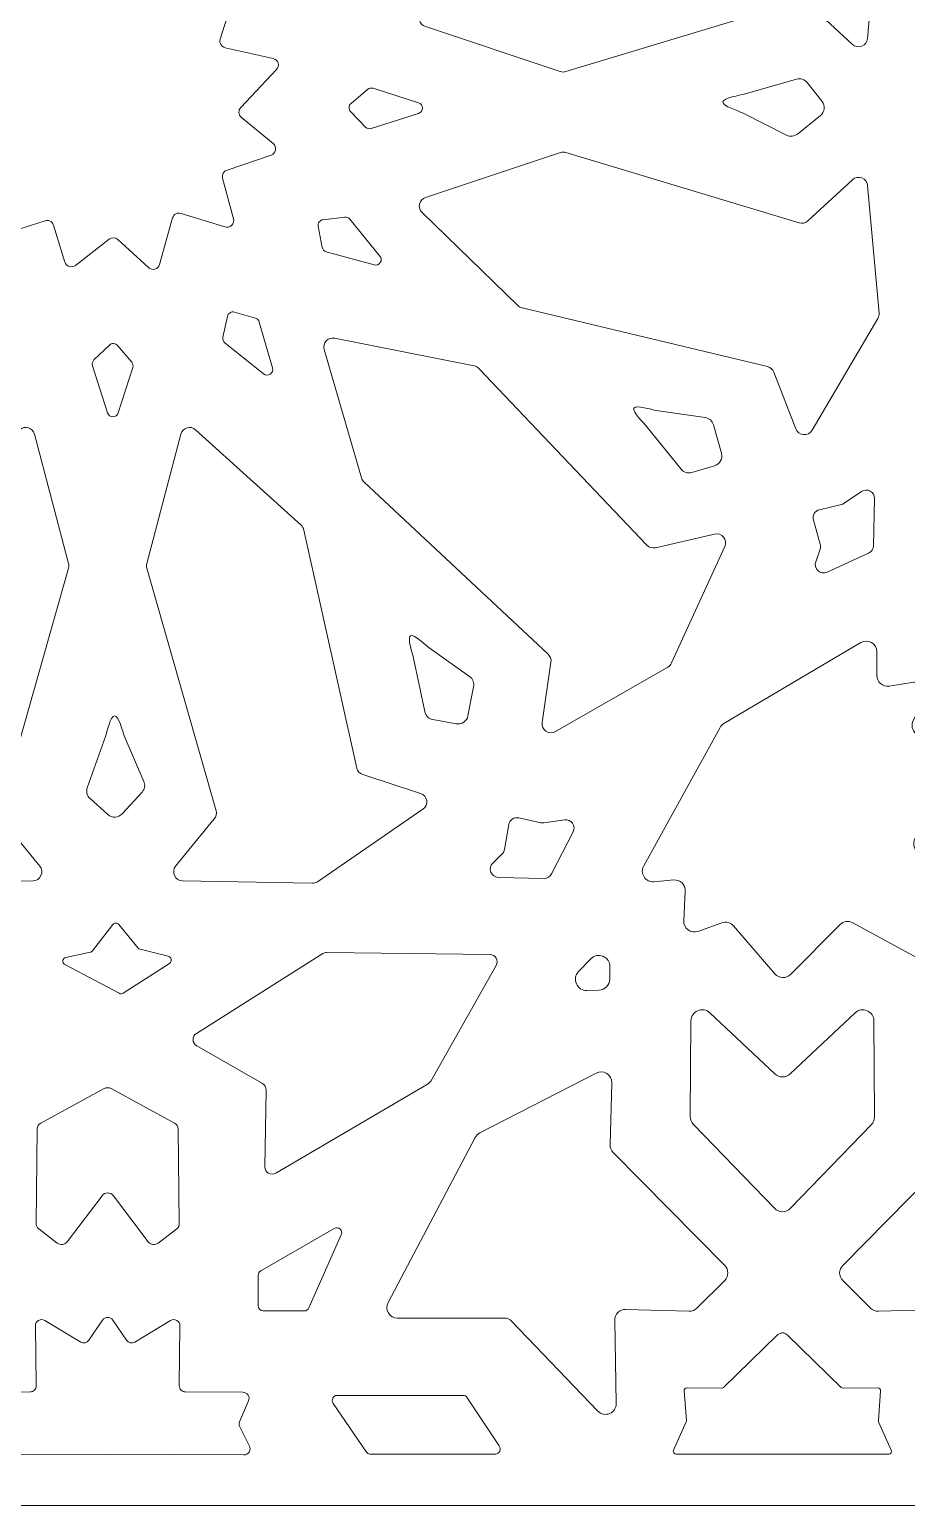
# Model space of a CAD drawing. Header units: millimetres. Extents: x -250 to 250, y -250 to 250.
# Drawn here: x -14 to 142.7, y -250 to 13.7 of the extents above; entities that cross this region are included whole.
import ezdxf

# ---------------------------------------------------------------- set-up
doc = ezdxf.new("R2010")
doc.units = ezdxf.units.MM
doc.header["$MEASUREMENT"] = 0
doc.layers.add('layer 1', color=7, linetype='Continuous')

msp = doc.modelspace()

# ---------------------------------------------------------------- linework, layer by layer
at = {"layer": 'layer 1', "color": 250, "lineweight": 9}
for points, knots in [([(-250, 250), (-250, 250), (250, 250), (250, 250), (250, 250), (250, -250), (250, -250), (250, -250), (-250, -250), (-250, -250), (-250, -250), (-250, 250), (-250, 250)], [0, 0, 0, 0, 0.25, 0.25, 0.25, 0.5, 0.5, 0.5, 0.75, 0.75, 0.75, 1, 1, 1, 1]), ([(135.7294, 12.0764), (135.7294, 12.0764), (137.7745, 34.8599), (137.7745, 34.8599), (137.8057, 35.2074), (137.7366, 35.5143), (137.5597, 35.815), (137.5597, 35.815), (125.8023, 55.7966), (125.8023, 55.7966), (125.4839, 56.3377), (124.9212, 56.6304), (124.2953, 56.5805), (123.6694, 56.5307), (123.1602, 56.1525), (122.9314, 55.5678), (122.9314, 55.5678), (118.9574, 45.4069), (118.9574, 45.4069), (118.7605, 44.9033), (118.3646, 44.5588), (117.8388, 44.433), (117.8388, 44.433), (73.9953, 33.9478), (73.9953, 33.9478), (73.7029, 33.8779), (73.4685, 33.7491), (73.2527, 33.5398), (73.2527, 33.5398), (56.1132, 16.9092), (56.1132, 16.9092), (55.7004, 16.5087), (55.5393, 15.9652), (55.6671, 15.4045), (55.7948, 14.8437), (56.1755, 14.4238), (56.721, 14.2416), (56.721, 14.2416), (80.8358, 6.189), (80.8358, 6.189), (81.1634, 6.0796), (81.4747, 6.075), (81.8053, 6.1748), (81.8053, 6.1748), (123.5242, 18.7583), (123.5242, 18.7583), (124.0822, 18.9266), (124.6438, 18.7974), (125.0722, 18.4022), (125.0722, 18.4022), (133.0491, 11.0428), (133.0491, 11.0428), (133.5084, 10.619), (134.1277, 10.5009), (134.7108, 10.7258), (135.2939, 10.9506), (135.6735, 11.4539), (135.7294, 12.0764)], [0, 0, 0, 0, 0.05263158, 0.05263158, 0.05263158, 0.10526316, 0.10526316, 0.10526316, 0.15789474, 0.15789474, 0.15789474, 0.21052632, 0.21052632, 0.21052632, 0.26315789, 0.26315789, 0.26315789, 0.31578947, 0.31578947, 0.31578947, 0.36842105, 0.36842105, 0.36842105, 0.42105263, 0.42105263, 0.42105263, 0.47368421, 0.47368421, 0.47368421, 0.52631579, 0.52631579, 0.52631579, 0.57894737, 0.57894737, 0.57894737, 0.63157895, 0.63157895, 0.63157895, 0.68421053, 0.68421053, 0.68421053, 0.73684211, 0.73684211, 0.73684211, 0.78947368, 0.78947368, 0.78947368, 0.84210526, 0.84210526, 0.84210526, 0.89473684, 0.89473684, 0.89473684, 0.94736842, 0.94736842, 0.94736842, 1, 1, 1, 1]), ([(-19.396, -23.0248), (-19.396, -23.0248), (-11.2383, -20.4637), (-11.2383, -20.4637), (-10.922, -20.3644), (-10.6143, -20.392), (-10.3207, -20.546), (-10.0271, -20.7), (-9.8295, -20.9374), (-9.7314, -21.2541), (-9.7314, -21.2541), (-7.6905, -27.8408), (-7.6905, -27.8408), (-7.5703, -28.2288), (-7.2922, -28.5083), (-6.9048, -28.6306), (-6.5175, -28.7529), (-6.1293, -28.6836), (-5.8081, -28.435), (-5.8081, -28.435), (0.2251, -23.7641), (0.2251, -23.7641), (0.691, -23.4034), (1.3355, -23.4296), (1.7705, -23.8271), (1.7705, -23.8271), (7.2554, -28.8392), (7.2554, -28.8392), (7.5723, -29.1288), (7.9837, -29.2254), (8.3964, -29.1071), (8.8092, -28.9888), (9.1069, -28.6889), (9.2223, -28.2754), (9.2223, -28.2754), (11.5403, -19.9694), (11.5403, -19.9694), (11.6308, -19.6451), (11.8265, -19.399), (12.1221, -19.2378), (12.4177, -19.0766), (12.7306, -19.0454), (13.0522, -19.1449), (13.0522, -19.1449), (20.9114, -21.5775), (20.9114, -21.5775), (21.34, -21.7102), (21.7749, -21.6072), (22.0985, -21.2964), (22.422, -20.9856), (22.5425, -20.5553), (22.4272, -20.1217), (22.4272, -20.1217), (20.4956, -12.8552), (20.4956, -12.8552), (20.3328, -12.2426), (20.6718, -11.6113), (21.2724, -11.4087), (21.2724, -11.4087), (29.1414, -8.7541), (29.1414, -8.7541), (29.5656, -8.611), (29.8574, -8.2741), (29.9386, -7.8339), (30.0197, -7.3936), (29.8673, -6.9749), (29.522, -6.6899), (29.522, -6.6899), (23.8419, -2.0016), (23.8419, -2.0016), (23.5761, -1.7822), (23.4293, -1.4942), (23.4078, -1.1502), (23.3863, -0.8062), (23.4962, -0.5021), (23.7326, -0.2514), (23.7326, -0.2514), (30.1339, 6.5377), (30.1339, 6.5377), (30.4384, 6.8607), (30.5384, 7.29), (30.4081, 7.7143), (30.2777, 8.1386), (29.9539, 8.4377), (29.5206, 8.534), (29.5206, 8.534), (20.9539, 10.4377), (20.9539, 10.4377), (20.6136, 10.5133), (20.3493, 10.7071), (20.1748, 11.0089), (20.0002, 11.3107), (19.9642, 11.6365), (20.0684, 11.9692), (20.0684, 11.9692), (22.4386, 19.5356), (22.4386, 19.5356), (22.5751, 19.9713), (22.4671, 20.4153), (22.1459, 20.7397), (21.8246, 21.0641), (21.3816, 21.1764), (20.9446, 21.0441), (20.9446, 21.0441), (14.2052, 19.0046), (14.2052, 19.0046), (13.5746, 18.8138), (12.9048, 19.1696), (12.71, 19.799), (12.71, 19.799), (10.1735, 27.9939), (10.1735, 27.9939), (10.0493, 28.3952), (9.7546, 28.682), (9.35, 28.7953), (8.9455, 28.9086), (8.5447, 28.8166), (8.2301, 28.5381), (8.2301, 28.5381), (2.3927, 23.3705), (2.3927, 23.3705), (1.9192, 22.9513), (1.2054, 22.9701), (0.7545, 23.4136), (0.7545, 23.4136), (-5.1543, 29.2255), (-5.1543, 29.2255), (-5.4574, 29.5236), (-5.8594, 29.6359), (-6.2732, 29.538), (-6.6869, 29.4401), (-6.9959, 29.1595), (-7.1332, 28.7571), (-7.1332, 28.7571), (-9.9962, 20.3655), (-9.9962, 20.3655), (-10.1984, 19.7728), (-10.8167, 19.4363), (-11.4242, 19.5882), (-11.4242, 19.5882), (-19.0649, 21.4984), (-19.0649, 21.4984), (-19.4791, 21.602), (-19.8844, 21.4933), (-20.1913, 21.1964), (-20.4982, 20.8996), (-20.6201, 20.498), (-20.5303, 20.0806), (-20.5303, 20.0806), (-18.9127, 12.5631), (-18.9127, 12.5631), (-18.7836, 11.9631), (-19.1214, 11.3686), (-19.7029, 11.1724), (-19.7029, 11.1724), (-27.8832, 8.4129), (-27.8832, 8.4129), (-28.2834, 8.2779), (-28.5638, 7.9733), (-28.6652, 7.5632), (-28.7666, 7.1532), (-28.6606, 6.753), (-28.3694, 6.447), (-28.3694, 6.447), (-22.616, 0.401), (-22.616, 0.401), (-22.1872, -0.0496), (-22.1718, -0.7466), (-22.5804, -1.2157), (-22.5804, -1.2157), (-27.747, -7.1478), (-27.747, -7.1478), (-28.0266, -7.4689), (-28.1142, -7.8778), (-27.9907, -8.2852), (-27.8671, -8.6926), (-27.5671, -8.984), (-27.1562, -9.0956), (-27.1562, -9.0956), (-19.4377, -11.192), (-19.4377, -11.192), (-18.8034, -11.3643), (-18.4245, -12.0182), (-18.5904, -12.6542), (-18.5904, -12.6542), (-20.9178, -21.5758), (-20.9178, -21.5758), (-21.031, -22.0098), (-20.9087, -22.4394), (-20.5839, -22.7487), (-20.2591, -23.058), (-19.8239, -23.1591), (-19.396, -23.0248)], [0, 0, 0, 0, 0.015625, 0.015625, 0.015625, 0.03125, 0.03125, 0.03125, 0.046875, 0.046875, 0.046875, 0.0625, 0.0625, 0.0625, 0.078125, 0.078125, 0.078125, 0.09375, 0.09375, 0.09375, 0.109375, 0.109375, 0.109375, 0.125, 0.125, 0.125, 0.140625, 0.140625, 0.140625, 0.15625, 0.15625, 0.15625, 0.171875, 0.171875, 0.171875, 0.1875, 0.1875, 0.1875, 0.203125, 0.203125, 0.203125, 0.21875, 0.21875, 0.21875, 0.234375, 0.234375, 0.234375, 0.25, 0.25, 0.25, 0.265625, 0.265625, 0.265625, 0.28125, 0.28125, 0.28125, 0.296875, 0.296875, 0.296875, 0.3125, 0.3125, 0.3125, 0.328125, 0.328125, 0.328125, 0.34375, 0.34375, 0.34375, 0.359375, 0.359375, 0.359375, 0.375, 0.375, 0.375, 0.390625, 0.390625, 0.390625, 0.40625, 0.40625, 0.40625, 0.421875, 0.421875, 0.421875, 0.4375, 0.4375, 0.4375, 0.453125, 0.453125, 0.453125, 0.46875, 0.46875, 0.46875, 0.484375, 0.484375, 0.484375, 0.5, 0.5, 0.5, 0.515625, 0.515625, 0.515625, 0.53125, 0.53125, 0.53125, 0.546875, 0.546875, 0.546875, 0.5625, 0.5625, 0.5625, 0.578125, 0.578125, 0.578125, 0.59375, 0.59375, 0.59375, 0.609375, 0.609375, 0.609375, 0.625, 0.625, 0.625, 0.640625, 0.640625, 0.640625, 0.65625, 0.65625, 0.65625, 0.671875, 0.671875, 0.671875, 0.6875, 0.6875, 0.6875, 0.703125, 0.703125, 0.703125, 0.71875, 0.71875, 0.71875, 0.734375, 0.734375, 0.734375, 0.75, 0.75, 0.75, 0.765625, 0.765625, 0.765625, 0.78125, 0.78125, 0.78125, 0.796875, 0.796875, 0.796875, 0.8125, 0.8125, 0.8125, 0.828125, 0.828125, 0.828125, 0.84375, 0.84375, 0.84375, 0.859375, 0.859375, 0.859375, 0.875, 0.875, 0.875, 0.890625, 0.890625, 0.890625, 0.90625, 0.90625, 0.90625, 0.921875, 0.921875, 0.921875, 0.9375, 0.9375, 0.9375, 0.953125, 0.953125, 0.953125, 0.96875, 0.96875, 0.96875, 0.984375, 0.984375, 0.984375, 1, 1, 1, 1]), ([(47.0429, -3.9853), (47.0429, -3.9853), (55.4944, -1.292), (55.4944, -1.292), (55.9166, -1.1575), (56.1916, -0.7812), (56.1915, -0.3381), (56.1914, 0.1051), (55.9163, 0.4812), (55.494, 0.6156), (55.494, 0.6156), (47.3745, 3.1991), (47.3745, 3.1991), (47.0371, 3.3065), (46.6961, 3.2387), (46.4255, 3.0103), (46.4255, 3.0103), (43.4332, 0.4855), (43.4332, 0.4855), (43.2134, 0.3001), (43.0936, 0.0584), (43.079, -0.2288), (43.0644, -0.516), (43.1592, -0.7686), (43.359, -0.9753), (43.359, -0.9753), (46.0192, -3.7273), (46.0192, -3.7273), (46.2902, -4.0076), (46.6714, -4.1037), (47.0429, -3.9853)], [0, 0, 0, 0, 0.1, 0.1, 0.1, 0.2, 0.2, 0.2, 0.3, 0.3, 0.3, 0.4, 0.4, 0.4, 0.5, 0.5, 0.5, 0.6, 0.6, 0.6, 0.7, 0.7, 0.7, 0.8, 0.8, 0.8, 0.9, 0.9, 0.9, 1, 1, 1, 1]), ([(123.2127, -4.9723), (123.2127, -4.9723), (127.3195, -1.6534), (127.3195, -1.6534), (128.0855, -1.0344), (128.2113, 0.0908), (127.6007, 0.8637), (127.6007, 0.8637), (124.9504, 4.2189), (124.9504, 4.2189), (124.4878, 4.8046), (123.7573, 5.0396), (123.04, 4.8336), (123.04, 4.8336), (113.6816, 2.1457), (113.6816, 2.1457), (112.9549, 1.9371), (109.9672, 1.5186), (109.8964, 0.7658), (109.8257, 0.013), (112.6926, -0.8529), (113.3677, -1.1933), (113.3677, -1.1933), (121.2695, -5.1795), (121.2695, -5.1795), (121.9161, -5.5057), (122.6493, -5.4275), (123.2127, -4.9723)], [0, 0, 0, 0, 0.11111111, 0.11111111, 0.11111111, 0.22222222, 0.22222222, 0.22222222, 0.33333333, 0.33333333, 0.33333333, 0.44444444, 0.44444444, 0.44444444, 0.55555556, 0.55555556, 0.55555556, 0.66666667, 0.66666667, 0.66666667, 0.77777778, 0.77777778, 0.77777778, 0.88888889, 0.88888889, 0.88888889, 1, 1, 1, 1]), ([(135.7433, -14.1764), (135.7433, -14.1764), (137.7884, -36.9599), (137.7884, -36.9599), (137.8196, -37.3074), (137.7505, -37.6143), (137.5736, -37.915), (137.5736, -37.915), (125.8162, -57.8966), (125.8162, -57.8966), (125.4978, -58.4377), (124.9351, -58.7304), (124.3092, -58.6805), (123.6833, -58.6307), (123.1741, -58.2525), (122.9453, -57.6678), (122.9453, -57.6678), (118.9713, -47.5069), (118.9713, -47.5069), (118.7744, -47.0033), (118.3785, -46.6588), (117.8527, -46.533), (117.8527, -46.533), (74.0092, -36.0478), (74.0092, -36.0478), (73.7168, -35.9779), (73.4824, -35.8491), (73.2666, -35.6398), (73.2666, -35.6398), (56.1271, -19.0092), (56.1271, -19.0092), (55.7143, -18.6087), (55.5532, -18.0652), (55.681, -17.5045), (55.8087, -16.9437), (56.1894, -16.5238), (56.7349, -16.3416), (56.7349, -16.3416), (80.8497, -8.289), (80.8497, -8.289), (81.1773, -8.1796), (81.4886, -8.175), (81.8192, -8.2748), (81.8192, -8.2748), (123.5381, -20.8583), (123.5381, -20.8583), (124.0961, -21.0266), (124.6577, -20.8974), (125.0861, -20.5022), (125.0861, -20.5022), (133.063, -13.1428), (133.063, -13.1428), (133.5223, -12.719), (134.1416, -12.6009), (134.7247, -12.8258), (135.3078, -13.0506), (135.6874, -13.5539), (135.7433, -14.1764)], [0, 0, 0, 0, 0.05263158, 0.05263158, 0.05263158, 0.10526316, 0.10526316, 0.10526316, 0.15789474, 0.15789474, 0.15789474, 0.21052632, 0.21052632, 0.21052632, 0.26315789, 0.26315789, 0.26315789, 0.31578947, 0.31578947, 0.31578947, 0.36842105, 0.36842105, 0.36842105, 0.42105263, 0.42105263, 0.42105263, 0.47368421, 0.47368421, 0.47368421, 0.52631579, 0.52631579, 0.52631579, 0.57894737, 0.57894737, 0.57894737, 0.63157895, 0.63157895, 0.63157895, 0.68421053, 0.68421053, 0.68421053, 0.73684211, 0.73684211, 0.73684211, 0.78947368, 0.78947368, 0.78947368, 0.84210526, 0.84210526, 0.84210526, 0.89473684, 0.89473684, 0.89473684, 0.94736842, 0.94736842, 0.94736842, 1, 1, 1, 1]), ([(39.0143, -25.9971), (39.0143, -25.9971), (47.5605, -28.3728), (47.5605, -28.3728), (47.9874, -28.4915), (48.4236, -28.3273), (48.6662, -27.9565), (48.9089, -27.5856), (48.8847, -27.1203), (48.605, -26.7765), (48.605, -26.7765), (43.2268, -20.1678), (43.2268, -20.1678), (43.0034, -19.8931), (42.6809, -19.7631), (42.3294, -19.806), (42.3294, -19.806), (38.443, -20.2794), (38.443, -20.2794), (38.1575, -20.3141), (37.9249, -20.4507), (37.7554, -20.683), (37.5859, -20.9153), (37.5269, -21.1786), (37.5808, -21.461), (37.5808, -21.461), (38.2992, -25.2205), (38.2992, -25.2205), (38.3724, -25.6034), (38.6387, -25.8926), (39.0143, -25.9971)], [0, 0, 0, 0, 0.1, 0.1, 0.1, 0.2, 0.2, 0.2, 0.3, 0.3, 0.3, 0.4, 0.4, 0.4, 0.5, 0.5, 0.5, 0.6, 0.6, 0.6, 0.7, 0.7, 0.7, 0.8, 0.8, 0.8, 0.9, 0.9, 0.9, 1, 1, 1, 1]), ([(20.8846, -42.2838), (20.8846, -42.2838), (27.8162, -47.8187), (27.8162, -47.8187), (28.1624, -48.0952), (28.6281, -48.1151), (28.9966, -47.869), (29.3652, -47.6229), (29.5253, -47.1853), (29.4027, -46.7595), (29.4027, -46.7595), (27.0446, -38.5717), (27.0446, -38.5717), (26.9466, -38.2314), (26.701, -37.9854), (26.3608, -37.8871), (26.3608, -37.8871), (22.5997, -36.7996), (22.5997, -36.7996), (22.3235, -36.7197), (22.0559, -36.7542), (21.8089, -36.9015), (21.5619, -37.0488), (21.4044, -37.2678), (21.3434, -37.5488), (21.3434, -37.5488), (20.531, -41.2891), (20.531, -41.2891), (20.4482, -41.6701), (20.5799, -42.0405), (20.8846, -42.2838)], [0, 0, 0, 0, 0.1, 0.1, 0.1, 0.2, 0.2, 0.2, 0.3, 0.3, 0.3, 0.4, 0.4, 0.4, 0.5, 0.5, 0.5, 0.6, 0.6, 0.6, 0.7, 0.7, 0.7, 0.8, 0.8, 0.8, 0.9, 0.9, 0.9, 1, 1, 1, 1]), ([(110.2232, -78.6639), (110.2232, -78.6639), (100.7296, -99.4759), (100.7296, -99.4759), (100.5848, -99.7933), (100.3729, -100.0259), (100.0704, -100.1997), (100.0704, -100.1997), (79.9676, -111.7485), (79.9676, -111.7485), (79.4232, -112.0613), (78.7893, -112.0373), (78.2701, -111.6844), (77.7508, -111.3314), (77.4953, -110.7509), (77.5858, -110.1295), (77.5858, -110.1295), (79.1587, -99.3331), (79.1587, -99.3331), (79.2367, -98.798), (79.0631, -98.3028), (78.6683, -97.9333), (78.6683, -97.9333), (45.7525, -67.1316), (45.7525, -67.1316), (45.533, -66.9263), (45.3931, -66.6984), (45.3091, -66.4097), (45.3091, -66.4097), (38.6409, -43.4777), (38.6409, -43.4777), (38.4803, -42.9255), (38.6091, -42.3735), (38.9976, -41.9494), (39.386, -41.5252), (39.9246, -41.3486), (40.4888, -41.4601), (40.4888, -41.4601), (65.4297, -46.3915), (65.4297, -46.3915), (65.7685, -46.4585), (66.0413, -46.6085), (66.2793, -46.8587), (66.2793, -46.8587), (96.3106, -78.433), (96.3106, -78.433), (96.7123, -78.8553), (97.2643, -79.0208), (97.832, -78.8893), (97.832, -78.8893), (108.4052, -76.4397), (108.4052, -76.4397), (109.014, -76.2986), (109.6106, -76.5023), (110.0062, -76.9862), (110.4017, -77.47), (110.4826, -78.0953), (110.2232, -78.6639)], [0, 0, 0, 0, 0.05263158, 0.05263158, 0.05263158, 0.10526316, 0.10526316, 0.10526316, 0.15789474, 0.15789474, 0.15789474, 0.21052632, 0.21052632, 0.21052632, 0.26315789, 0.26315789, 0.26315789, 0.31578947, 0.31578947, 0.31578947, 0.36842105, 0.36842105, 0.36842105, 0.42105263, 0.42105263, 0.42105263, 0.47368421, 0.47368421, 0.47368421, 0.52631579, 0.52631579, 0.52631579, 0.57894737, 0.57894737, 0.57894737, 0.63157895, 0.63157895, 0.63157895, 0.68421053, 0.68421053, 0.68421053, 0.73684211, 0.73684211, 0.73684211, 0.78947368, 0.78947368, 0.78947368, 0.84210526, 0.84210526, 0.84210526, 0.89473684, 0.89473684, 0.89473684, 0.94736842, 0.94736842, 0.94736842, 1, 1, 1, 1]), ([(-2.7559, -46.3645), (-2.7559, -46.3645), (-0.0626, -54.816), (-0.0626, -54.816), (0.0719, -55.2382), (0.4482, -55.5132), (0.8913, -55.5131), (1.3345, -55.513), (1.7106, -55.2379), (1.845, -54.8156), (1.845, -54.8156), (4.4285, -46.6961), (4.4285, -46.6961), (4.5359, -46.3587), (4.4681, -46.0177), (4.2397, -45.7471), (4.2397, -45.7471), (1.7149, -42.7548), (1.7149, -42.7548), (1.5295, -42.535), (1.2878, -42.4152), (1.0006, -42.4006), (0.7134, -42.386), (0.4608, -42.4808), (0.2541, -42.6806), (0.2541, -42.6806), (-2.4979, -45.3408), (-2.4979, -45.3408), (-2.7782, -45.6118), (-2.8743, -45.993), (-2.7559, -46.3645)], [0, 0, 0, 0, 0.1, 0.1, 0.1, 0.2, 0.2, 0.2, 0.3, 0.3, 0.3, 0.4, 0.4, 0.4, 0.5, 0.5, 0.5, 0.6, 0.6, 0.6, 0.7, 0.7, 0.7, 0.8, 0.8, 0.8, 0.9, 0.9, 0.9, 1, 1, 1, 1]), ([(108.1862, -56.9327), (108.1862, -56.9327), (109.635, -62.0102), (109.635, -62.0102), (109.9053, -62.9573), (109.3606, -63.9499), (108.4165, -64.2306), (108.4165, -64.2306), (104.3182, -65.4495), (104.3182, -65.4495), (103.6028, -65.6623), (102.8702, -65.4341), (102.4021, -64.8529), (102.4021, -64.8529), (96.2953, -57.2693), (96.2953, -57.2693), (95.821, -56.6805), (93.6184, -54.6189), (93.9937, -53.9625), (94.3691, -53.3062), (97.212, -54.2478), (97.96, -54.3579), (97.96, -54.3579), (106.7162, -55.645), (106.7162, -55.645), (107.4327, -55.7503), (107.9874, -56.2362), (108.1862, -56.9327)], [0, 0, 0, 0, 0.11111111, 0.11111111, 0.11111111, 0.22222222, 0.22222222, 0.22222222, 0.33333333, 0.33333333, 0.33333333, 0.44444444, 0.44444444, 0.44444444, 0.55555556, 0.55555556, 0.55555556, 0.66666667, 0.66666667, 0.66666667, 0.77777778, 0.77777778, 0.77777778, 0.88888889, 0.88888889, 0.88888889, 1, 1, 1, 1]), ([(-56.365, -125.6156), (-56.365, -125.6156), (-37.5084, -138.5654), (-37.5084, -138.5654), (-37.2208, -138.7629), (-36.9194, -138.8531), (-36.5706, -138.8463), (-36.5706, -138.8463), (-13.391, -138.3919), (-13.391, -138.3919), (-12.7633, -138.3796), (-12.2323, -138.0326), (-11.969, -137.4626), (-11.7057, -136.8926), (-11.7857, -136.2634), (-12.1833, -135.7774), (-12.1833, -135.7774), (-19.0921, -127.3332), (-19.0921, -127.3332), (-19.4345, -126.9147), (-19.5408, -126.4008), (-19.3927, -125.8808), (-19.3927, -125.8808), (-7.0424, -82.5257), (-7.0424, -82.5257), (-6.96, -82.2366), (-6.9574, -81.9692), (-7.0341, -81.6785), (-7.0341, -81.6785), (-13.1292, -58.5876), (-13.1292, -58.5876), (-13.276, -58.0315), (-13.6707, -57.6247), (-14.2221, -57.4612), (-14.7735, -57.2977), (-15.3261, -57.4237), (-15.7523, -57.8099), (-15.7523, -57.8099), (-34.591, -74.8824), (-34.591, -74.8824), (-34.8469, -75.1143), (-35.0035, -75.3834), (-35.0786, -75.7205), (-35.0786, -75.7205), (-44.5585, -118.2522), (-44.5585, -118.2522), (-44.6853, -118.821), (-45.0732, -119.2472), (-45.6276, -119.4269), (-45.6276, -119.4269), (-55.9522, -122.7728), (-55.9522, -122.7728), (-56.5467, -122.9654), (-56.9532, -123.4473), (-57.043, -124.0658), (-57.1329, -124.6842), (-56.8802, -125.2618), (-56.365, -125.6156)], [0, 0, 0, 0, 0.05263158, 0.05263158, 0.05263158, 0.10526316, 0.10526316, 0.10526316, 0.15789474, 0.15789474, 0.15789474, 0.21052632, 0.21052632, 0.21052632, 0.26315789, 0.26315789, 0.26315789, 0.31578947, 0.31578947, 0.31578947, 0.36842105, 0.36842105, 0.36842105, 0.42105263, 0.42105263, 0.42105263, 0.47368421, 0.47368421, 0.47368421, 0.52631579, 0.52631579, 0.52631579, 0.57894737, 0.57894737, 0.57894737, 0.63157895, 0.63157895, 0.63157895, 0.68421053, 0.68421053, 0.68421053, 0.73684211, 0.73684211, 0.73684211, 0.78947368, 0.78947368, 0.78947368, 0.84210526, 0.84210526, 0.84210526, 0.89473684, 0.89473684, 0.89473684, 0.94736842, 0.94736842, 0.94736842, 1, 1, 1, 1]), ([(56.279, -125.6156), (56.279, -125.6156), (37.4224, -138.5654), (37.4224, -138.5654), (37.1348, -138.7629), (36.8334, -138.8531), (36.4846, -138.8463), (36.4846, -138.8463), (13.305, -138.3919), (13.305, -138.3919), (12.6773, -138.3796), (12.1463, -138.0326), (11.883, -137.4626), (11.6197, -136.8926), (11.6997, -136.2634), (12.0973, -135.7774), (12.0973, -135.7774), (19.0061, -127.3332), (19.0061, -127.3332), (19.3485, -126.9147), (19.4548, -126.4008), (19.3067, -125.8808), (19.3067, -125.8808), (6.9564, -82.5257), (6.9564, -82.5257), (6.874, -82.2366), (6.8714, -81.9692), (6.9481, -81.6785), (6.9481, -81.6785), (13.0432, -58.5876), (13.0432, -58.5876), (13.19, -58.0315), (13.5847, -57.6247), (14.1361, -57.4612), (14.6875, -57.2977), (15.2401, -57.4237), (15.6663, -57.8099), (15.6663, -57.8099), (34.505, -74.8824), (34.505, -74.8824), (34.7609, -75.1143), (34.9175, -75.3834), (34.9926, -75.7205), (34.9926, -75.7205), (44.4725, -118.2522), (44.4725, -118.2522), (44.5993, -118.821), (44.9872, -119.2472), (45.5416, -119.4269), (45.5416, -119.4269), (55.8662, -122.7728), (55.8662, -122.7728), (56.4607, -122.9654), (56.8672, -123.4473), (56.957, -124.0658), (57.0469, -124.6842), (56.7942, -125.2618), (56.279, -125.6156)], [0, 0, 0, 0, 0.05263158, 0.05263158, 0.05263158, 0.10526316, 0.10526316, 0.10526316, 0.15789474, 0.15789474, 0.15789474, 0.21052632, 0.21052632, 0.21052632, 0.26315789, 0.26315789, 0.26315789, 0.31578947, 0.31578947, 0.31578947, 0.36842105, 0.36842105, 0.36842105, 0.42105263, 0.42105263, 0.42105263, 0.47368421, 0.47368421, 0.47368421, 0.52631579, 0.52631579, 0.52631579, 0.57894737, 0.57894737, 0.57894737, 0.63157895, 0.63157895, 0.63157895, 0.68421053, 0.68421053, 0.68421053, 0.73684211, 0.73684211, 0.73684211, 0.78947368, 0.78947368, 0.78947368, 0.84210526, 0.84210526, 0.84210526, 0.89473684, 0.89473684, 0.89473684, 0.94736842, 0.94736842, 0.94736842, 1, 1, 1, 1]), ([(136.9747, -70.0913), (136.9747, -70.0913), (136.7864, -78.5324), (136.7864, -78.5324), (136.7734, -79.1116), (136.4517, -79.6008), (135.9249, -79.8419), (135.9249, -79.8419), (128.4958, -83.2429), (128.4958, -83.2429), (127.9465, -83.4943), (127.3352, -83.3994), (126.8881, -82.993), (126.4411, -82.5867), (126.2883, -81.9873), (126.4863, -81.4166), (126.4863, -81.4166), (127.2684, -79.1619), (127.2684, -79.1619), (127.3724, -78.8619), (127.3802, -78.5761), (127.2927, -78.271), (127.2927, -78.271), (126.052, -73.946), (126.052, -73.946), (125.9367, -73.5442), (125.9853, -73.1561), (126.1958, -72.795), (126.4064, -72.4339), (126.7204, -72.2006), (127.1269, -72.1031), (127.1269, -72.1031), (131.0577, -71.1601), (131.0577, -71.1601), (131.2379, -71.1169), (131.3852, -71.0521), (131.5389, -70.9484), (131.5389, -70.9484), (134.673, -68.8343), (134.673, -68.8343), (135.1422, -68.5179), (135.7096, -68.4913), (136.2063, -68.7625), (136.703, -69.0338), (136.9874, -69.5254), (136.9747, -70.0913)], [0, 0, 0, 0, 0.06666667, 0.06666667, 0.06666667, 0.13333333, 0.13333333, 0.13333333, 0.2, 0.2, 0.2, 0.26666667, 0.26666667, 0.26666667, 0.33333333, 0.33333333, 0.33333333, 0.4, 0.4, 0.4, 0.46666667, 0.46666667, 0.46666667, 0.53333333, 0.53333333, 0.53333333, 0.6, 0.6, 0.6, 0.66666667, 0.66666667, 0.66666667, 0.73333333, 0.73333333, 0.73333333, 0.8, 0.8, 0.8, 0.86666667, 0.86666667, 0.86666667, 0.93333333, 0.93333333, 0.93333333, 1, 1, 1, 1]), ([(65.3484, -103.7355), (65.3484, -103.7355), (64.3292, -108.9164), (64.3292, -108.9164), (64.1391, -109.8828), (63.2026, -110.519), (62.2341, -110.3396), (62.2341, -110.3396), (58.0299, -109.561), (58.0299, -109.561), (57.296, -109.4251), (56.7473, -108.8887), (56.5948, -108.1581), (56.5948, -108.1581), (54.6056, -98.6268), (54.6056, -98.6268), (54.4511, -97.8867), (53.4272, -95.0488), (54.06, -94.635), (54.6928, -94.2212), (56.7963, -96.3529), (57.4124, -96.7911), (57.4124, -96.7911), (64.625, -101.9201), (64.625, -101.9201), (65.2152, -102.3398), (65.4882, -103.0248), (65.3484, -103.7355)], [0, 0, 0, 0, 0.11111111, 0.11111111, 0.11111111, 0.22222222, 0.22222222, 0.22222222, 0.33333333, 0.33333333, 0.33333333, 0.44444444, 0.44444444, 0.44444444, 0.55555556, 0.55555556, 0.55555556, 0.66666667, 0.66666667, 0.66666667, 0.77777778, 0.77777778, 0.77777778, 0.88888889, 0.88888889, 0.88888889, 1, 1, 1, 1]), ([(153.0657, -122.5565), (153.0657, -122.5565), (144.6116, -130.4067), (144.6116, -130.4067), (143.9498, -131.0212), (143.8088, -131.9868), (144.2673, -132.7649), (144.2673, -132.7649), (157.459, -155.1507), (157.459, -155.1507), (157.8994, -155.898), (157.7906, -156.8141), (157.1875, -157.4376), (156.5844, -158.061), (155.6724, -158.2001), (154.9109, -157.7847), (154.9109, -157.7847), (133.1008, -145.8883), (133.1008, -145.8883), (132.3477, -145.4775), (131.4485, -145.608), (130.8433, -146.216), (130.8433, -146.216), (121.9706, -155.1284), (121.9706, -155.1284), (121.5833, -155.5175), (121.1037, -155.7067), (120.5551, -155.687), (120.0064, -155.6673), (119.5417, -155.4441), (119.1833, -155.0282), (119.1833, -155.0282), (111.7966, -146.456), (111.7966, -146.456), (111.2742, -145.8498), (110.4749, -145.6378), (109.7208, -145.9054), (109.7208, -145.9054), (105.4249, -147.4297), (105.4249, -147.4297), (104.8083, -147.6485), (104.1777, -147.5533), (103.6531, -147.1623), (103.1286, -146.7713), (102.8572, -146.1942), (102.8907, -145.5408), (102.8907, -145.5408), (103.1625, -140.2395), (103.1625, -140.2395), (103.1916, -139.6712), (102.9942, -139.1705), (102.585, -138.7751), (102.1757, -138.3797), (101.6687, -138.1995), (101.1017, -138.2481), (101.1017, -138.2481), (97.5589, -138.5518), (97.5589, -138.5518), (96.8416, -138.6133), (96.1947, -138.2972), (95.8025, -137.6934), (95.4102, -137.0897), (95.3842, -136.3703), (95.7319, -135.7398), (95.7319, -135.7398), (109.3734, -111.0001), (109.3734, -111.0001), (109.5451, -110.6887), (109.7653, -110.4619), (110.0715, -110.2811), (110.0715, -110.2811), (134.5379, -95.8343), (134.5379, -95.8343), (135.1418, -95.4777), (135.8379, -95.4726), (136.4469, -95.8203), (137.056, -96.168), (137.4055, -96.77), (137.4055, -97.4713), (137.4055, -97.4713), (137.4055, -101.7149), (137.4055, -101.7149), (137.4055, -102.2893), (137.6328, -102.7837), (138.0688, -103.1577), (138.5047, -103.5317), (139.0279, -103.6811), (139.5956, -103.5938), (139.5956, -103.5938), (144.0365, -102.9105), (144.0365, -102.9105), (144.7609, -102.799), (145.4402, -103.084), (145.8684, -103.6788), (146.2967, -104.2737), (146.3512, -105.0084), (146.0155, -105.66), (146.0155, -105.66), (143.9039, -109.7591), (143.9039, -109.7591), (143.5001, -110.5429), (143.6743, -111.4704), (144.335, -112.0542), (144.335, -112.0542), (153.031, -119.739), (153.031, -119.739), (153.4479, -120.1075), (153.6661, -120.5837), (153.673, -121.1401), (153.6798, -121.6964), (153.4734, -122.1779), (153.0657, -122.5565)], [0, 0, 0, 0, 0.02702703, 0.02702703, 0.02702703, 0.05405405, 0.05405405, 0.05405405, 0.08108108, 0.08108108, 0.08108108, 0.10810811, 0.10810811, 0.10810811, 0.13513514, 0.13513514, 0.13513514, 0.16216216, 0.16216216, 0.16216216, 0.18918919, 0.18918919, 0.18918919, 0.21621622, 0.21621622, 0.21621622, 0.24324324, 0.24324324, 0.24324324, 0.27027027, 0.27027027, 0.27027027, 0.2972973, 0.2972973, 0.2972973, 0.32432432, 0.32432432, 0.32432432, 0.35135135, 0.35135135, 0.35135135, 0.37837838, 0.37837838, 0.37837838, 0.40540541, 0.40540541, 0.40540541, 0.43243243, 0.43243243, 0.43243243, 0.45945946, 0.45945946, 0.45945946, 0.48648649, 0.48648649, 0.48648649, 0.51351351, 0.51351351, 0.51351351, 0.54054054, 0.54054054, 0.54054054, 0.56756757, 0.56756757, 0.56756757, 0.59459459, 0.59459459, 0.59459459, 0.62162162, 0.62162162, 0.62162162, 0.64864865, 0.64864865, 0.64864865, 0.67567568, 0.67567568, 0.67567568, 0.7027027, 0.7027027, 0.7027027, 0.72972973, 0.72972973, 0.72972973, 0.75675676, 0.75675676, 0.75675676, 0.78378378, 0.78378378, 0.78378378, 0.81081081, 0.81081081, 0.81081081, 0.83783784, 0.83783784, 0.83783784, 0.86486486, 0.86486486, 0.86486486, 0.89189189, 0.89189189, 0.89189189, 0.91891892, 0.91891892, 0.91891892, 0.94594595, 0.94594595, 0.94594595, 0.97297297, 0.97297297, 0.97297297, 1, 1, 1, 1]), ([(6.0836, -122.5546), (6.0836, -122.5546), (2.5171, -126.4481), (2.5171, -126.4481), (1.8518, -127.1744), (0.721, -127.2303), (-0.0126, -126.5731), (-0.0126, -126.5731), (-3.1975, -123.7203), (-3.1975, -123.7203), (-3.7534, -123.2223), (-3.9427, -122.4787), (-3.6928, -121.7755), (-3.6928, -121.7755), (-0.431, -112.6014), (-0.431, -112.6014), (-0.1779, -111.8889), (0.4247, -108.9328), (1.1805, -108.9088), (1.9362, -108.8848), (2.623, -111.7998), (2.921, -112.4946), (2.921, -112.4946), (6.4107, -120.6279), (6.4107, -120.6279), (6.6962, -121.2934), (6.5728, -122.0204), (6.0836, -122.5546)], [0, 0, 0, 0, 0.11111111, 0.11111111, 0.11111111, 0.22222222, 0.22222222, 0.22222222, 0.33333333, 0.33333333, 0.33333333, 0.44444444, 0.44444444, 0.44444444, 0.55555556, 0.55555556, 0.55555556, 0.66666667, 0.66666667, 0.66666667, 0.77777778, 0.77777778, 0.77777778, 0.88888889, 0.88888889, 0.88888889, 1, 1, 1, 1]), ([(83.1359, -129.6449), (83.1359, -129.6449), (79.2832, -137.1577), (79.2832, -137.1577), (79.0187, -137.6733), (78.5158, -137.973), (77.9366, -137.9601), (77.9366, -137.9601), (69.768, -137.7785), (69.768, -137.7785), (69.1641, -137.7651), (68.6555, -137.413), (68.4306, -136.8522), (68.2057, -136.2915), (68.3297, -135.6856), (68.7569, -135.2584), (68.7569, -135.2584), (70.4444, -133.571), (70.4444, -133.571), (70.6689, -133.3465), (70.8006, -133.0927), (70.855, -132.7799), (70.855, -132.7799), (71.6259, -128.3471), (71.6259, -128.3471), (71.6975, -127.9353), (71.9106, -127.6072), (72.2575, -127.3742), (72.6045, -127.1412), (72.9889, -127.0682), (73.3972, -127.1579), (73.3972, -127.1579), (77.3455, -128.0246), (77.3455, -128.0246), (77.5266, -128.0644), (77.6874, -128.0704), (77.8709, -128.0441), (77.8709, -128.0441), (81.6134, -127.5095), (81.6134, -127.5095), (82.1736, -127.4295), (82.6957, -127.6531), (83.0243, -128.1139), (83.3529, -128.5748), (83.3942, -129.1412), (83.1359, -129.6449)], [0, 0, 0, 0, 0.06666667, 0.06666667, 0.06666667, 0.13333333, 0.13333333, 0.13333333, 0.2, 0.2, 0.2, 0.26666667, 0.26666667, 0.26666667, 0.33333333, 0.33333333, 0.33333333, 0.4, 0.4, 0.4, 0.46666667, 0.46666667, 0.46666667, 0.53333333, 0.53333333, 0.53333333, 0.6, 0.6, 0.6, 0.66666667, 0.66666667, 0.66666667, 0.73333333, 0.73333333, 0.73333333, 0.8, 0.8, 0.8, 0.86666667, 0.86666667, 0.86666667, 0.93333333, 0.93333333, 0.93333333, 1, 1, 1, 1]), ([(1.99, -158.4938), (1.99, -158.4938), (-7.7035, -153.3748), (-7.7035, -153.3748), (-7.9697, -153.2342), (-8.1122, -152.9554), (-8.0703, -152.6573), (-8.0284, -152.3592), (-7.8144, -152.1305), (-7.5197, -152.0688), (-7.5197, -152.0688), (-3.1929, -151.1636), (-3.1929, -151.1636), (-3.0232, -151.1281), (-2.8886, -151.0439), (-2.7824, -150.9069), (-2.7824, -150.9069), (0.8526, -146.2176), (0.8526, -146.2176), (0.9879, -146.043), (1.1768, -145.9489), (1.3977, -145.9461), (1.6185, -145.9433), (1.8098, -146.0325), (1.9495, -146.2035), (1.9495, -146.2035), (5.3783, -150.4004), (5.3783, -150.4004), (5.4785, -150.523), (5.5997, -150.5997), (5.7535, -150.6376), (5.7535, -150.6376), (10.7871, -151.8777), (10.7871, -151.8777), (11.0652, -151.9462), (11.2642, -152.1614), (11.311, -152.4439), (11.3577, -152.7265), (11.2386, -152.9942), (10.9974, -153.1487), (10.9974, -153.1487), (2.6954, -158.4643), (2.6954, -158.4643), (2.4769, -158.6042), (2.2194, -158.615), (1.99, -158.4938)], [0, 0, 0, 0, 0.06666667, 0.06666667, 0.06666667, 0.13333333, 0.13333333, 0.13333333, 0.2, 0.2, 0.2, 0.26666667, 0.26666667, 0.26666667, 0.33333333, 0.33333333, 0.33333333, 0.4, 0.4, 0.4, 0.46666667, 0.46666667, 0.46666667, 0.53333333, 0.53333333, 0.53333333, 0.6, 0.6, 0.6, 0.66666667, 0.66666667, 0.66666667, 0.73333333, 0.73333333, 0.73333333, 0.8, 0.8, 0.8, 0.86666667, 0.86666667, 0.86666667, 0.93333333, 0.93333333, 0.93333333, 1, 1, 1, 1]), ([(69.3874, -153.5052), (69.3874, -153.5052), (57.6794, -174.1734), (57.6794, -174.1734), (57.5615, -174.3815), (57.4126, -174.5328), (57.2064, -174.6539), (57.2064, -174.6539), (30.0027, -190.6346), (30.0027, -190.6346), (29.5862, -190.8793), (29.1059, -190.8801), (28.6886, -190.6369), (28.2713, -190.3937), (28.0352, -189.9754), (28.0428, -189.4924), (28.0428, -189.4924), (28.2588, -175.7731), (28.2588, -175.7731), (28.2664, -175.2871), (28.0272, -174.8663), (27.6057, -174.6243), (27.6057, -174.6243), (15.8571, -167.8797), (15.8571, -167.8797), (15.4501, -167.6461), (15.2139, -167.2478), (15.2041, -166.7786), (15.1943, -166.3094), (15.4136, -165.9016), (15.8105, -165.6512), (15.8105, -165.6512), (38.3964, -151.3991), (38.3964, -151.3991), (38.6184, -151.259), (38.8445, -151.1952), (39.107, -151.1985), (39.107, -151.1985), (68.2717, -151.5631), (68.2717, -151.5631), (68.7446, -151.569), (69.1479, -151.8058), (69.3835, -152.2159), (69.6191, -152.626), (69.6205, -153.0937), (69.3874, -153.5052)], [0, 0, 0, 0, 0.06666667, 0.06666667, 0.06666667, 0.13333333, 0.13333333, 0.13333333, 0.2, 0.2, 0.2, 0.26666667, 0.26666667, 0.26666667, 0.33333333, 0.33333333, 0.33333333, 0.4, 0.4, 0.4, 0.46666667, 0.46666667, 0.46666667, 0.53333333, 0.53333333, 0.53333333, 0.6, 0.6, 0.6, 0.66666667, 0.66666667, 0.66666667, 0.73333333, 0.73333333, 0.73333333, 0.8, 0.8, 0.8, 0.86666667, 0.86666667, 0.86666667, 0.93333333, 0.93333333, 0.93333333, 1, 1, 1, 1]), ([(89.6724, -155.9707), (89.6724, -155.9707), (89.6936, -153.7367), (89.6936, -153.7367), (89.7015, -152.9033), (89.2246, -152.1877), (88.4523, -151.8742), (87.68, -151.5609), (86.8393, -151.7417), (86.2642, -152.345), (86.2642, -152.345), (84.0939, -154.6217), (84.0939, -154.6217), (83.5278, -155.2155), (83.3826, -156.0449), (83.713, -156.7958), (84.0434, -157.5466), (84.753, -157.9997), (85.5732, -157.9835), (85.5732, -157.9835), (87.7224, -157.9409), (87.7224, -157.9409), (88.7975, -157.9196), (89.6622, -157.046), (89.6724, -155.9707)], [0, 0, 0, 0, 0.125, 0.125, 0.125, 0.25, 0.25, 0.25, 0.375, 0.375, 0.375, 0.5, 0.5, 0.5, 0.625, 0.625, 0.625, 0.75, 0.75, 0.75, 0.875, 0.875, 0.875, 1, 1, 1, 1]), ([(121.8925, -172.9), (121.8925, -172.9), (133.5081, -161.983), (133.5081, -161.983), (134.1007, -161.4261), (134.9189, -161.2818), (135.6663, -161.6024), (136.4137, -161.923), (136.873, -162.6154), (136.8778, -163.4286), (136.8778, -163.4286), (136.9783, -180.5168), (136.9783, -180.5168), (136.9815, -181.059), (136.7943, -181.5267), (136.4179, -181.917), (136.4179, -181.917), (121.9623, -196.9042), (121.9623, -196.9042), (121.5712, -197.3097), (121.0862, -197.5158), (120.5228, -197.5158), (119.9594, -197.5158), (119.4745, -197.3097), (119.0833, -196.9042), (119.0833, -196.9042), (104.6277, -181.917), (104.6277, -181.917), (104.2513, -181.5267), (104.0641, -181.059), (104.0673, -180.5168), (104.0673, -180.5168), (104.1678, -163.4286), (104.1678, -163.4286), (104.1726, -162.6154), (104.6319, -161.923), (105.3793, -161.6024), (106.1267, -161.2818), (106.9449, -161.4261), (107.5375, -161.983), (107.5375, -161.983), (119.1531, -172.9), (119.1531, -172.9), (119.9241, -173.6246), (121.1215, -173.6246), (121.8925, -172.9)], [0, 0, 0, 0, 0.06666667, 0.06666667, 0.06666667, 0.13333333, 0.13333333, 0.13333333, 0.2, 0.2, 0.2, 0.26666667, 0.26666667, 0.26666667, 0.33333333, 0.33333333, 0.33333333, 0.4, 0.4, 0.4, 0.46666667, 0.46666667, 0.46666667, 0.53333333, 0.53333333, 0.53333333, 0.6, 0.6, 0.6, 0.66666667, 0.66666667, 0.66666667, 0.73333333, 0.73333333, 0.73333333, 0.8, 0.8, 0.8, 0.86666667, 0.86666667, 0.86666667, 0.93333333, 0.93333333, 0.93333333, 1, 1, 1, 1]), ([(50.0507, -213.7326), (50.0507, -213.7326), (65.629, -184.2409), (65.629, -184.2409), (65.8189, -183.8814), (66.0792, -183.624), (66.4409, -183.4382), (66.4409, -183.4382), (87.2661, -172.7411), (87.2661, -172.7411), (87.8799, -172.4258), (88.5614, -172.4554), (89.1456, -172.8227), (89.7297, -173.19), (90.0517, -173.7913), (90.0336, -174.4811), (90.0336, -174.4811), (89.7423, -185.5481), (89.7423, -185.5481), (89.7282, -186.0847), (89.9128, -186.5517), (90.2901, -186.9335), (90.2901, -186.9335), (110.2218, -207.1067), (110.2218, -207.1067), (110.9545, -207.8482), (110.9509, -209.0484), (110.2138, -209.7856), (110.2138, -209.7856), (105.2487, -214.7507), (105.2487, -214.7507), (104.8655, -215.1339), (104.3936, -215.3217), (103.8519, -215.3065), (103.8519, -215.3065), (92.5041, -214.9883), (92.5041, -214.9883), (91.9656, -214.9732), (91.4966, -215.1585), (91.1139, -215.5375), (90.7312, -215.9166), (90.5413, -216.3837), (90.5512, -216.9223), (90.5512, -216.9223), (90.823, -231.7808), (90.823, -231.7808), (90.8376, -232.5783), (90.386, -233.267), (89.6488, -233.5716), (88.9116, -233.8761), (88.1057, -233.707), (87.5531, -233.1317), (87.5531, -233.1317), (72.1579, -217.1038), (72.1579, -217.1038), (71.7861, -216.7168), (71.3243, -216.52), (70.7876, -216.52), (70.7876, -216.52), (51.7307, -216.52), (51.7307, -216.52), (51.0456, -216.52), (50.4571, -216.1876), (50.1034, -215.6008), (49.7498, -215.014), (49.7307, -214.3384), (50.0507, -213.7326)], [0, 0, 0, 0, 0.04545455, 0.04545455, 0.04545455, 0.09090909, 0.09090909, 0.09090909, 0.13636364, 0.13636364, 0.13636364, 0.18181818, 0.18181818, 0.18181818, 0.22727273, 0.22727273, 0.22727273, 0.27272727, 0.27272727, 0.27272727, 0.31818182, 0.31818182, 0.31818182, 0.36363636, 0.36363636, 0.36363636, 0.40909091, 0.40909091, 0.40909091, 0.45454545, 0.45454545, 0.45454545, 0.5, 0.5, 0.5, 0.54545455, 0.54545455, 0.54545455, 0.59090909, 0.59090909, 0.59090909, 0.63636364, 0.63636364, 0.63636364, 0.68181818, 0.68181818, 0.68181818, 0.72727273, 0.72727273, 0.72727273, 0.77272727, 0.77272727, 0.77272727, 0.81818182, 0.81818182, 0.81818182, 0.86363636, 0.86363636, 0.86363636, 0.90909091, 0.90909091, 0.90909091, 0.95454545, 0.95454545, 0.95454545, 1, 1, 1, 1]), ([(191.469, -213.7326), (191.469, -213.7326), (175.8907, -184.2409), (175.8907, -184.2409), (175.7008, -183.8814), (175.4405, -183.624), (175.0788, -183.4382), (175.0788, -183.4382), (154.2536, -172.7411), (154.2536, -172.7411), (153.6398, -172.4258), (152.9583, -172.4554), (152.3741, -172.8227), (151.79, -173.19), (151.468, -173.7913), (151.4861, -174.4811), (151.4861, -174.4811), (151.7774, -185.5481), (151.7774, -185.5481), (151.7915, -186.0847), (151.6069, -186.5517), (151.2296, -186.9335), (151.2296, -186.9335), (131.2979, -207.1067), (131.2979, -207.1067), (130.5652, -207.8482), (130.5688, -209.0484), (131.3059, -209.7856), (131.3059, -209.7856), (136.271, -214.7507), (136.271, -214.7507), (136.6542, -215.1339), (137.1261, -215.3217), (137.6678, -215.3065), (137.6678, -215.3065), (149.0156, -214.9883), (149.0156, -214.9883), (149.5541, -214.9732), (150.0231, -215.1585), (150.4058, -215.5375), (150.7885, -215.9166), (150.9784, -216.3837), (150.9685, -216.9223), (150.9685, -216.9223), (150.6967, -231.7808), (150.6967, -231.7808), (150.6821, -232.5783), (151.1337, -233.267), (151.8709, -233.5716), (152.6081, -233.8761), (153.414, -233.707), (153.9666, -233.1317), (153.9666, -233.1317), (169.3618, -217.1038), (169.3618, -217.1038), (169.7336, -216.7168), (170.1954, -216.52), (170.7321, -216.52), (170.7321, -216.52), (189.789, -216.52), (189.789, -216.52), (190.4741, -216.52), (191.0626, -216.1876), (191.4163, -215.6008), (191.7699, -215.014), (191.789, -214.3384), (191.469, -213.7326)], [0, 0, 0, 0, 0.04545455, 0.04545455, 0.04545455, 0.09090909, 0.09090909, 0.09090909, 0.13636364, 0.13636364, 0.13636364, 0.18181818, 0.18181818, 0.18181818, 0.22727273, 0.22727273, 0.22727273, 0.27272727, 0.27272727, 0.27272727, 0.31818182, 0.31818182, 0.31818182, 0.36363636, 0.36363636, 0.36363636, 0.40909091, 0.40909091, 0.40909091, 0.45454545, 0.45454545, 0.45454545, 0.5, 0.5, 0.5, 0.54545455, 0.54545455, 0.54545455, 0.59090909, 0.59090909, 0.59090909, 0.63636364, 0.63636364, 0.63636364, 0.68181818, 0.68181818, 0.68181818, 0.72727273, 0.72727273, 0.72727273, 0.77272727, 0.77272727, 0.77272727, 0.81818182, 0.81818182, 0.81818182, 0.86363636, 0.86363636, 0.86363636, 0.90909091, 0.90909091, 0.90909091, 0.95454545, 0.95454545, 0.95454545, 1, 1, 1, 1]), ([(-0.0429, -175.3691), (0.1656, -175.3691), (0.3742, -175.4222), (0.5696, -175.5285), (0.5696, -175.5285), (11.9136, -181.6929), (11.9136, -181.6929), (12.3117, -181.9092), (12.5425, -182.2847), (12.5478, -182.7249), (12.5478, -182.7249), (12.7528, -199.6128), (12.7528, -199.6128), (12.7575, -199.9951), (12.5948, -200.3259), (12.2849, -200.5647), (12.2849, -200.5647), (8.9719, -203.1176), (8.9719, -203.1176), (8.696, -203.3302), (8.3772, -203.4154), (8.0271, -203.3701), (7.6769, -203.3248), (7.3929, -203.1617), (7.1849, -202.8865), (7.1849, -202.8865), (0.9652, -194.6539), (0.9652, -194.6539), (0.723, -194.3332), (0.3687, -194.1596), (-0.043, -194.1596), (-0.4547, -194.1596), (-0.809, -194.3332), (-1.0512, -194.6539), (-1.0512, -194.6539), (-7.2709, -202.8865), (-7.2709, -202.8865), (-7.4789, -203.1617), (-7.7629, -203.3248), (-8.1131, -203.3701), (-8.4632, -203.4154), (-8.782, -203.3302), (-9.0579, -203.1176), (-9.0579, -203.1176), (-12.3709, -200.5647), (-12.3709, -200.5647), (-12.6808, -200.3259), (-12.8435, -199.9951), (-12.8388, -199.6128), (-12.8388, -199.6128), (-12.6338, -182.7249), (-12.6338, -182.7249), (-12.6285, -182.2847), (-12.3977, -181.9092), (-11.9996, -181.6929), (-11.9996, -181.6929), (-0.6556, -175.5285), (-0.6556, -175.5285), (-0.4602, -175.4222), (-0.2516, -175.3691), (-0.0431, -175.3691), (-0.0431, -175.3691), (-0.0429, -175.3691), (-0.0429, -175.3691)], [0, 0, 0, 0, 0.04761905, 0.04761905, 0.04761905, 0.0952381, 0.0952381, 0.0952381, 0.14285714, 0.14285714, 0.14285714, 0.19047619, 0.19047619, 0.19047619, 0.23809524, 0.23809524, 0.23809524, 0.28571429, 0.28571429, 0.28571429, 0.33333333, 0.33333333, 0.33333333, 0.38095238, 0.38095238, 0.38095238, 0.42857143, 0.42857143, 0.42857143, 0.47619048, 0.47619048, 0.47619048, 0.52380952, 0.52380952, 0.52380952, 0.57142857, 0.57142857, 0.57142857, 0.61904762, 0.61904762, 0.61904762, 0.66666667, 0.66666667, 0.66666667, 0.71428571, 0.71428571, 0.71428571, 0.76190476, 0.76190476, 0.76190476, 0.80952381, 0.80952381, 0.80952381, 0.85714286, 0.85714286, 0.85714286, 0.9047619, 0.9047619, 0.9047619, 0.95238095, 0.95238095, 0.95238095, 1, 1, 1, 1]), ([(35.0702, -215.2424), (35.0702, -215.2424), (27.7503, -215.2424), (27.7503, -215.2424), (27.2546, -215.2424), (26.8503, -214.8381), (26.8503, -214.3425), (26.8503, -214.3425), (26.8503, -208.8649), (26.8503, -208.8649), (26.8503, -208.5344), (27.0141, -208.2507), (27.3003, -208.0855), (27.3003, -208.0855), (40.4238, -200.5086), (40.4238, -200.5086), (40.7672, -200.3104), (41.1811, -200.3538), (41.4758, -200.619), (41.7706, -200.8842), (41.8573, -201.2913), (41.6962, -201.6536), (41.6962, -201.6536), (35.8927, -214.708), (35.8927, -214.708), (35.7449, -215.0403), (35.4339, -215.2424), (35.0702, -215.2424)], [0, 0, 0, 0, 0.11111111, 0.11111111, 0.11111111, 0.22222222, 0.22222222, 0.22222222, 0.33333333, 0.33333333, 0.33333333, 0.44444444, 0.44444444, 0.44444444, 0.55555556, 0.55555556, 0.55555556, 0.66666667, 0.66666667, 0.66666667, 0.77777778, 0.77777778, 0.77777778, 0.88888889, 0.88888889, 0.88888889, 1, 1, 1, 1]), ([(-0.043, -216.3915), (0.3338, -216.3915), (0.6579, -216.5636), (0.869, -216.8757), (0.869, -216.8757), (3.3084, -220.4824), (3.3084, -220.4824), (3.6369, -220.9681), (4.2868, -221.1112), (4.7889, -220.8085), (4.7889, -220.8085), (11.1989, -216.9436), (11.1989, -216.9436), (11.55, -216.7319), (11.958, -216.7272), (12.314, -216.9307), (12.6699, -217.1343), (12.8727, -217.4884), (12.8683, -217.8984), (12.8683, -217.8984), (12.7522, -228.5875), (12.7522, -228.5875), (12.7489, -228.8913), (12.8546, -229.1539), (13.0675, -229.3708), (13.2803, -229.5876), (13.541, -229.6981), (13.8448, -229.7004), (13.8448, -229.7004), (24.1183, -229.7785), (24.1183, -229.7785), (24.498, -229.7814), (24.8231, -229.9588), (25.031, -230.2764), (25.239, -230.5941), (25.2716, -230.963), (25.1224, -231.3121), (25.1224, -231.3121), (23.5306, -235.0377), (23.5306, -235.0377), (23.3991, -235.3455), (23.4085, -235.6629), (23.5581, -235.9624), (23.5581, -235.9624), (25.2677, -239.3837), (25.2677, -239.3837), (25.4438, -239.7361), (25.4257, -240.1235), (25.2174, -240.4579), (25.0091, -240.7923), (24.6694, -240.9794), (24.2755, -240.9768), (24.2755, -240.9768), (-0.043, -240.8141), (-0.043, -240.8141), (-0.043, -240.8141), (-24.3615, -240.9768), (-24.3615, -240.9768), (-24.7554, -240.9794), (-25.0951, -240.7923), (-25.3034, -240.4579), (-25.5117, -240.1235), (-25.5298, -239.7361), (-25.3537, -239.3837), (-25.3537, -239.3837), (-23.6441, -235.9624), (-23.6441, -235.9624), (-23.4945, -235.6629), (-23.4851, -235.3455), (-23.6166, -235.0377), (-23.6166, -235.0377), (-25.2084, -231.3121), (-25.2084, -231.3121), (-25.3576, -230.963), (-25.325, -230.5941), (-25.117, -230.2764), (-24.9091, -229.9588), (-24.584, -229.7814), (-24.2043, -229.7785), (-24.2043, -229.7785), (-13.9308, -229.7004), (-13.9308, -229.7004), (-13.627, -229.6981), (-13.3663, -229.5876), (-13.1535, -229.3708), (-12.9406, -229.1539), (-12.8349, -228.8913), (-12.8382, -228.5875), (-12.8382, -228.5875), (-12.9543, -217.8984), (-12.9543, -217.8984), (-12.9587, -217.4884), (-12.7559, -217.1343), (-12.4, -216.9307), (-12.044, -216.7272), (-11.636, -216.7319), (-11.2849, -216.9436), (-11.2849, -216.9436), (-4.8749, -220.8085), (-4.8749, -220.8085), (-4.3728, -221.1112), (-3.7229, -220.9681), (-3.3944, -220.4824), (-3.3944, -220.4824), (-0.955, -216.8757), (-0.955, -216.8757), (-0.7439, -216.5636), (-0.4198, -216.3915), (-0.043, -216.3915)], [0, 0, 0, 0, 0.02777778, 0.02777778, 0.02777778, 0.05555556, 0.05555556, 0.05555556, 0.08333333, 0.08333333, 0.08333333, 0.11111111, 0.11111111, 0.11111111, 0.13888889, 0.13888889, 0.13888889, 0.16666667, 0.16666667, 0.16666667, 0.19444444, 0.19444444, 0.19444444, 0.22222222, 0.22222222, 0.22222222, 0.25, 0.25, 0.25, 0.27777778, 0.27777778, 0.27777778, 0.30555556, 0.30555556, 0.30555556, 0.33333333, 0.33333333, 0.33333333, 0.36111111, 0.36111111, 0.36111111, 0.38888889, 0.38888889, 0.38888889, 0.41666667, 0.41666667, 0.41666667, 0.44444444, 0.44444444, 0.44444444, 0.47222222, 0.47222222, 0.47222222, 0.5, 0.5, 0.5, 0.52777778, 0.52777778, 0.52777778, 0.55555556, 0.55555556, 0.55555556, 0.58333333, 0.58333333, 0.58333333, 0.61111111, 0.61111111, 0.61111111, 0.63888889, 0.63888889, 0.63888889, 0.66666667, 0.66666667, 0.66666667, 0.69444444, 0.69444444, 0.69444444, 0.72222222, 0.72222222, 0.72222222, 0.75, 0.75, 0.75, 0.77777778, 0.77777778, 0.77777778, 0.80555556, 0.80555556, 0.80555556, 0.83333333, 0.83333333, 0.83333333, 0.86111111, 0.86111111, 0.86111111, 0.88888889, 0.88888889, 0.88888889, 0.91666667, 0.91666667, 0.91666667, 0.94444444, 0.94444444, 0.94444444, 0.97222222, 0.97222222, 0.97222222, 1, 1, 1, 1]), ([(120.5722, -219.1738), (120.3829, -219.094), (119.8208, -219.3399), (119.6737, -219.4833), (119.6737, -219.4833), (110.0209, -228.8962), (110.0209, -228.8962), (109.9227, -228.9919), (109.8042, -229.0395), (109.6671, -229.0382), (109.6671, -229.0382), (103.4736, -228.9793), (103.4736, -228.9793), (103.3283, -228.9779), (103.2027, -229.0317), (103.1034, -229.1379), (103.0042, -229.2441), (102.959, -229.3731), (102.9703, -229.518), (102.9703, -229.518), (103.3811, -234.8), (103.3811, -234.8), (103.3879, -234.8874), (103.3746, -234.9638), (103.3387, -235.0438), (103.3387, -235.0438), (101.0621, -240.1091), (101.0621, -240.1091), (100.9905, -240.2685), (101.0034, -240.439), (101.0983, -240.5857), (101.1932, -240.7324), (101.3434, -240.8141), (101.5181, -240.8141), (101.5181, -240.8141), (120.0228, -240.8141), (120.0228, -240.8141), (120.6155, -240.8141), (120.4301, -240.8141), (121.0228, -240.8141), (121.0228, -240.8141), (139.5275, -240.8141), (139.5275, -240.8141), (139.7022, -240.8141), (139.8524, -240.7324), (139.9473, -240.5857), (140.0422, -240.439), (140.0551, -240.2685), (139.9835, -240.1091), (139.9835, -240.1091), (137.7069, -235.0438), (137.7069, -235.0438), (137.671, -234.9638), (137.6577, -234.8874), (137.6645, -234.8), (137.6645, -234.8), (138.0753, -229.518), (138.0753, -229.518), (138.0866, -229.3731), (138.0414, -229.2441), (137.9422, -229.1379), (137.8429, -229.0317), (137.7173, -228.9779), (137.572, -228.9793), (137.572, -228.9793), (131.3785, -229.0382), (131.3785, -229.0382), (131.2414, -229.0395), (131.1229, -228.9919), (131.0247, -228.8962), (131.0247, -228.8962), (121.3719, -219.4833), (121.3719, -219.4833), (121.2248, -219.34), (120.7615, -219.094), (120.5722, -219.1738)], [0, 0, 0, 0, 0.04, 0.04, 0.04, 0.08, 0.08, 0.08, 0.12, 0.12, 0.12, 0.16, 0.16, 0.16, 0.2, 0.2, 0.2, 0.24, 0.24, 0.24, 0.28, 0.28, 0.28, 0.32, 0.32, 0.32, 0.36, 0.36, 0.36, 0.4, 0.4, 0.4, 0.44, 0.44, 0.44, 0.48, 0.48, 0.48, 0.52, 0.52, 0.52, 0.56, 0.56, 0.56, 0.6, 0.6, 0.6, 0.64, 0.64, 0.64, 0.68, 0.68, 0.68, 0.72, 0.72, 0.72, 0.76, 0.76, 0.76, 0.8, 0.8, 0.8, 0.84, 0.84, 0.84, 0.88, 0.88, 0.88, 0.92, 0.92, 0.92, 0.96, 0.96, 0.96, 1, 1, 1, 1]), ([(40.8761, -230.3299), (40.8761, -230.3299), (63.6552, -230.3299), (63.6552, -230.3299), (63.8235, -230.3299), (63.9683, -230.4122), (64.0704, -230.5658), (64.0704, -230.5658), (69.92, -239.368), (69.92, -239.368), (70.1053, -239.6468), (70.1349, -239.9988), (69.9995, -240.3132), (69.8641, -240.6275), (69.6026, -240.8141), (69.2973, -240.8141), (69.2973, -240.8141), (46.7904, -240.8141), (46.7904, -240.8141), (46.5412, -240.8141), (46.3267, -240.6941), (46.1733, -240.4687), (46.1733, -240.4687), (40.2589, -231.7845), (40.2589, -231.7845), (40.0698, -231.5068), (40.0373, -231.1527), (40.1717, -230.8357), (40.3062, -230.5187), (40.5691, -230.3299), (40.8761, -230.3299)], [0, 0, 0, 0, 0.1, 0.1, 0.1, 0.2, 0.2, 0.2, 0.3, 0.3, 0.3, 0.4, 0.4, 0.4, 0.5, 0.5, 0.5, 0.6, 0.6, 0.6, 0.7, 0.7, 0.7, 0.8, 0.8, 0.8, 0.9, 0.9, 0.9, 1, 1, 1, 1])]:
    msp.add_open_spline(points, degree=3, knots=knots, dxfattribs=at)

doc.saveas('drawing.dxf')
